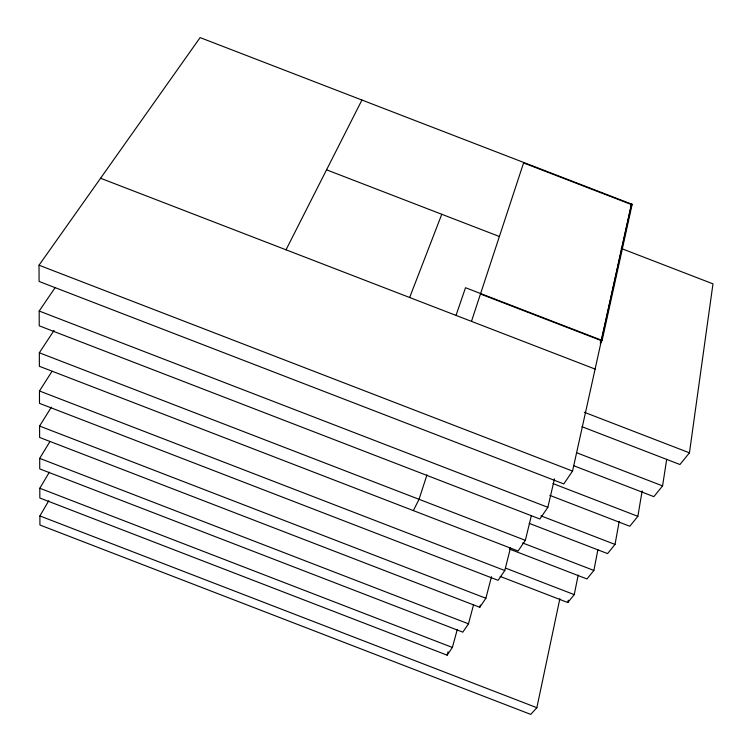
<?xml version="1.0" encoding="UTF-8"?>
<svg xmlns="http://www.w3.org/2000/svg" width="752" height="752" viewBox="0 0 752 752"><rect width="100%" height="100%" fill="white"/><g stroke="black" fill="none" stroke-linecap="round" stroke-linejoin="round"><path stroke-width="1.13" d="M581.926 426.694L679.949 464.52L689.443 452.836L712.971 283.852L621.218 248.451M573.861 465.779L653.845 496.649L662.578 485.905L666.704 459.275M549.825 495.38L629.8 526.24L637.856 516.333L642.152 490.877M529.276 523.383L607.578 553.594L615.023 544.429L619.216 521.324M509.301 548.988L586.974 578.955L593.883 570.448L597.878 549.684M500.155 576.427L567.816 602.54L574.246 594.625L578.203 575.045M567.816 602.54L568.286 600.246M48.767 500.747L39.894 515.947L39.922 525.009L530.743 714.4L536.853 707.707L559.864 598.658M600.303 343.391L602.126 340.43L632.159 204.309L200.126 37.6L39.029 265.202L39.085 281.455L563.793 483.921L572.545 471.072L631.595 204.093L630.449 206.133M55.056 287.734L39.189 311.037L39.236 325.813L539.889 519.002L547.851 507.309L554.478 478.874M54.078 330.41L39.33 352.782L39.377 366.29L518.081 551.009L525.357 540.331L531.363 515.599M52.057 371.291L39.461 390.974L39.499 403.363L498.106 580.328L504.78 570.533L510.486 547.898M51.362 407.152L39.583 426.055L39.621 437.457L479.748 607.287L485.886 598.263L491.488 576.699M479.748 607.287L480.34 605.031M49.961 441.49L39.696 458.372L39.734 468.9L462.809 632.15L468.477 623.822L473.581 604.693M49.35 472.209L39.8 488.245L39.828 498.003L447.13 655.161L452.384 647.453L457.31 629.377M447.13 655.161L448.051 651.805M426.986 474.832L419.043 499.3L413.365 510.599M471.476 321.367L523.73 162.47L523.533 162.911L631.351 204.525L601.233 340.6L480.425 293.985L480.622 293.543M456.022 315.398L465.516 287.715L602.126 340.43M409.652 297.51L441.772 214.273M286.023 249.805L361.928 100.035M630.439 207.364L632.159 204.309M600.284 342.16L601.497 340.186M326.556 169.82L499.384 236.504M100.571 178.243L595.105 369.072M584.304 412.265L689.443 452.836M576.464 452.676L662.578 485.905M39.029 265.202L572.545 471.072M552.955 483.574L637.856 516.333M39.189 311.037L547.851 507.309M540.885 515.825L615.023 544.429M39.33 352.782L525.357 540.331M522.659 542.972L593.883 570.448M505.429 568.07L574.246 594.625M39.461 390.974L504.78 570.533M39.583 426.055L485.886 598.263M39.696 458.372L468.477 623.822M39.8 488.245L452.384 647.453M39.894 515.947L536.853 707.707"/></g></svg>
